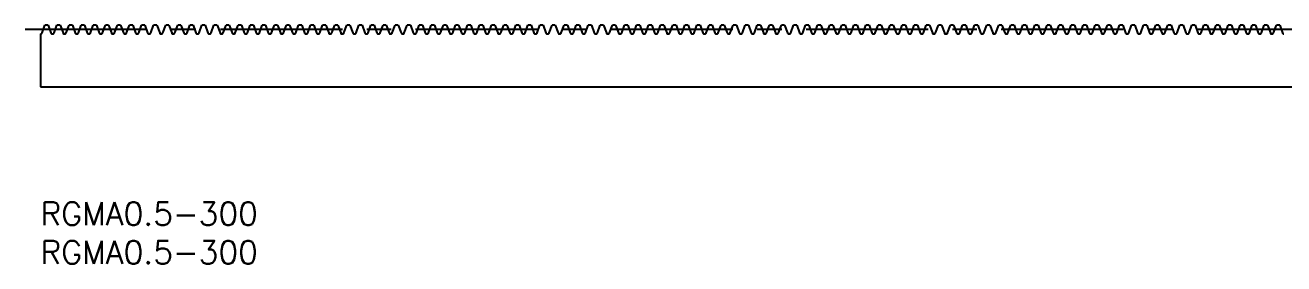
# Model space of a CAD drawing. Extents: x -2 to 325, y -8 to 25.
# Drawn here: x -2 to 161.8, y -8 to 23 of the extents above; entities that cross this region are included whole.
import ezdxf

# ---------------------------------------------------------------- set-up
doc = ezdxf.new("R2010")
doc.units = 0
doc.header["$LTSCALE"] = 0.5
doc.linetypes.add('CENTER', pattern=[50.8, 31.75, -6.35, 6.35, -6.35])
for name, color, linetype in [('MSM_CENTER', 1, 'CENTER'), ('MSM_CONTINUOUS', 7, 'CONTINUOUS'), ('MSM_PART_NUMBER', 7, 'CONTINUOUS')]:
    doc.layers.add(name, color=color, linetype=linetype)
doc.styles.get("Standard").update_dxf_attribs({"font": 'txt.shx', "height": 3, "bigfont": 'bigfont.shx'})

msp = doc.modelspace()

# ---------------------------------------------------------------- linework, layer by layer
at = {"layer": 'MSM_CENTER'}
msp.add_line((-2, 22.5), (303.59, 22.5), dxfattribs=at)
at = {"layer": 'MSM_CONTINUOUS'}
for p, q in [((0.21, 22), (0.57, 23)), ((0.99, 23), (0.57, 23)), ((0.99, 23), (1.36, 22)), ((1.78, 22), (2.14, 23)), ((2.57, 23), (2.14, 23)), ((2.57, 23), (2.93, 22)), ((3.35, 22), (3.71, 23)), ((4.14, 23), (3.71, 23)), ((4.14, 23), (4.5, 22)), ((4.92, 22), (5.29, 23)), ((5.71, 23), (5.29, 23)), ((5.71, 23), (6.07, 22)), ((6.49, 22), (6.86, 23)), ((7.28, 23), (6.86, 23)), ((7.28, 23), (7.64, 22)), ((8.06, 22), (8.43, 23)), ((8.85, 23), (8.43, 23)), ((8.85, 23), (9.21, 22)), ((9.63, 22), (10, 23)), ((10.42, 23), (10, 23)), ((10.42, 23), (10.78, 22)), ((11.2, 22), (11.57, 23)), ((11.99, 23), (11.57, 23)), ((11.99, 23), (12.35, 22)), ((12.78, 22), (13.14, 23)), ((13.56, 23), (13.14, 23)), ((13.56, 23), (13.92, 22)), ((14.35, 22), (14.71, 23)), ((15.13, 23), (14.71, 23)), ((15.13, 23), (15.5, 22)), ((15.92, 22), (16.28, 23)), ((16.7, 23), (16.28, 23)), ((16.7, 23), (17.07, 22)), ((17.49, 22), (17.85, 23)), ((18.27, 23), (17.85, 23)), ((18.27, 23), (18.64, 22)), ((19.06, 22), (19.42, 23)), ((19.84, 23), (19.42, 23)), ((19.84, 23), (20.21, 22)), ((20.63, 22), (20.99, 23)), ((21.41, 23), (20.99, 23)), ((21.41, 23), (21.78, 22)), ((22.2, 22), (22.56, 23)), ((22.99, 23), (22.56, 23)), ((22.99, 23), (23.35, 22)), ((23.77, 22), (24.13, 23)), ((24.56, 23), (24.13, 23)), ((24.56, 23), (24.92, 22)), ((25.34, 22), (25.71, 23)), ((26.13, 23), (25.71, 23)), ((26.13, 23), (26.49, 22)), ((26.91, 22), (27.28, 23)), ((27.7, 23), (27.28, 23)), ((27.7, 23), (28.06, 22)), ((28.48, 22), (28.85, 23)), ((29.27, 23), (28.85, 23)), ((29.27, 23), (29.63, 22)), ((30.05, 22), (30.42, 23)), ((30.84, 23), (30.42, 23)), ((30.84, 23), (31.2, 22)), ((31.62, 22), (31.99, 23)), ((32.41, 23), (31.99, 23)), ((32.41, 23), (32.77, 22)), ((33.2, 22), (33.56, 23)), ((33.98, 23), (33.56, 23)), ((33.98, 23), (34.35, 22)), ((34.77, 22), (35.13, 23)), ((35.55, 23), (35.13, 23)), ((35.55, 23), (35.92, 22)), ((36.34, 22), (36.7, 23)), ((37.12, 23), (36.7, 23)), ((37.12, 23), (37.49, 22)), ((37.91, 22), (38.27, 23)), ((38.69, 23), (38.27, 23)), ((38.69, 23), (39.06, 22)), ((39.48, 22), (39.84, 23)), ((40.26, 23), (39.84, 23)), ((40.26, 23), (40.63, 22)), ((41.05, 22), (41.41, 23)), ((41.84, 23), (41.41, 23)), ((41.84, 23), (42.2, 22)), ((42.62, 22), (42.98, 23)), ((43.41, 23), (42.98, 23)), ((43.41, 23), (43.77, 22)), ((44.19, 22), (44.56, 23)), ((44.98, 23), (44.56, 23)), ((44.98, 23), (45.34, 22)), ((45.76, 22), (46.13, 23)), ((46.55, 23), (46.13, 23)), ((46.55, 23), (46.91, 22)), ((47.33, 22), (47.7, 23)), ((48.12, 23), (47.7, 23)), ((48.12, 23), (48.48, 22)), ((48.9, 22), (49.27, 23)), ((49.69, 23), (49.27, 23)), ((49.69, 23), (50.05, 22)), ((50.47, 22), (50.84, 23)), ((51.26, 23), (50.84, 23)), ((51.26, 23), (51.62, 22)), ((52.05, 22), (52.41, 23)), ((52.83, 23), (52.41, 23)), ((52.83, 23), (53.19, 22)), ((53.62, 22), (53.98, 23)), ((54.4, 23), (53.98, 23)), ((54.4, 23), (54.77, 22)), ((55.19, 22), (55.55, 23)), ((55.97, 23), (55.55, 23)), ((55.97, 23), (56.34, 22)), ((56.76, 22), (57.12, 23)), ((57.54, 23), (57.12, 23)), ((57.54, 23), (57.91, 22)), ((58.33, 22), (58.69, 23)), ((59.11, 23), (58.69, 23)), ((59.11, 23), (59.48, 22)), ((59.9, 22), (60.26, 23)), ((60.68, 23), (60.26, 23)), ((60.68, 23), (61.05, 22)), ((61.47, 22), (61.83, 23)), ((62.26, 23), (61.83, 23)), ((62.26, 23), (62.62, 22)), ((63.04, 22), (63.4, 23)), ((63.83, 23), (63.4, 23)), ((63.83, 23), (64.19, 22)), ((64.61, 22), (64.98, 23)), ((65.4, 23), (64.98, 23)), ((65.4, 23), (65.76, 22)), ((66.18, 22), (66.55, 23)), ((66.97, 23), (66.55, 23)), ((66.97, 23), (67.33, 22)), ((67.75, 22), (68.12, 23)), ((68.54, 23), (68.12, 23)), ((68.54, 23), (68.9, 22)), ((69.32, 22), (69.69, 23)), ((70.11, 23), (69.69, 23)), ((70.11, 23), (70.47, 22)), ((70.89, 22), (71.26, 23)), ((71.68, 23), (71.26, 23)), ((71.68, 23), (72.04, 22)), ((72.47, 22), (72.83, 23)), ((73.25, 23), (72.83, 23)), ((73.25, 23), (73.62, 22)), ((74.04, 22), (74.4, 23)), ((74.82, 23), (74.4, 23)), ((74.82, 23), (75.19, 22)), ((75.61, 22), (75.97, 23)), ((76.39, 23), (75.97, 23)), ((76.39, 23), (76.76, 22)), ((77.18, 22), (77.54, 23)), ((77.96, 23), (77.54, 23)), ((77.96, 23), (78.33, 22)), ((78.75, 22), (79.11, 23)), ((79.53, 23), (79.11, 23)), ((79.53, 23), (79.9, 22)), ((80.32, 22), (80.68, 23)), ((81.11, 23), (80.68, 23)), ((81.11, 23), (81.47, 22)), ((81.89, 22), (82.25, 23)), ((82.68, 23), (82.25, 23)), ((82.68, 23), (83.04, 22)), ((83.46, 22), (83.83, 23)), ((84.25, 23), (83.83, 23)), ((84.25, 23), (84.61, 22)), ((85.03, 22), (85.4, 23)), ((85.82, 23), (85.4, 23)), ((85.82, 23), (86.18, 22)), ((86.6, 22), (86.97, 23)), ((87.39, 23), (86.97, 23)), ((87.39, 23), (87.75, 22)), ((88.17, 22), (88.54, 23)), ((88.96, 23), (88.54, 23)), ((88.96, 23), (89.32, 22)), ((89.74, 22), (90.11, 23)), ((90.53, 23), (90.11, 23)), ((90.53, 23), (90.89, 22)), ((91.32, 22), (91.68, 23)), ((92.1, 23), (91.68, 23)), ((92.1, 23), (92.46, 22)), ((92.89, 22), (93.25, 23)), ((93.67, 23), (93.25, 23)), ((93.67, 23), (94.04, 22)), ((94.46, 22), (94.82, 23)), ((95.24, 23), (94.82, 23)), ((95.24, 23), (95.61, 22)), ((96.03, 22), (96.39, 23)), ((96.81, 23), (96.39, 23)), ((96.81, 23), (97.18, 22)), ((97.6, 22), (97.96, 23)), ((98.38, 23), (97.96, 23)), ((98.38, 23), (98.75, 22)), ((99.17, 22), (99.53, 23)), ((99.95, 23), (99.53, 23)), ((99.95, 23), (100.32, 22)), ((100.74, 22), (101.1, 23)), ((101.53, 23), (101.1, 23)), ((101.53, 23), (101.89, 22)), ((102.31, 22), (102.67, 23)), ((103.1, 23), (102.67, 23)), ((103.1, 23), (103.46, 22)), ((103.88, 22), (104.25, 23)), ((104.67, 23), (104.25, 23)), ((104.67, 23), (105.03, 22)), ((105.45, 22), (105.82, 23)), ((106.24, 23), (105.82, 23)), ((106.24, 23), (106.6, 22)), ((107.02, 22), (107.39, 23)), ((107.81, 23), (107.39, 23)), ((107.81, 23), (108.17, 22)), ((108.59, 22), (108.96, 23)), ((109.38, 23), (108.96, 23)), ((109.38, 23), (109.74, 22)), ((110.16, 22), (110.53, 23)), ((110.95, 23), (110.53, 23)), ((110.95, 23), (111.31, 22)), ((111.74, 22), (112.1, 23)), ((112.52, 23), (112.1, 23)), ((112.52, 23), (112.89, 22)), ((113.31, 22), (113.67, 23)), ((114.09, 23), (113.67, 23)), ((114.09, 23), (114.46, 22)), ((114.88, 22), (115.24, 23)), ((115.66, 23), (115.24, 23)), ((115.66, 23), (116.03, 22)), ((116.45, 22), (116.81, 23)), ((117.23, 23), (116.81, 23)), ((117.23, 23), (117.6, 22)), ((118.02, 22), (118.38, 23)), ((118.8, 23), (118.38, 23)), ((118.8, 23), (119.17, 22)), ((119.59, 22), (119.95, 23)), ((120.38, 23), (119.95, 23)), ((120.38, 23), (120.74, 22)), ((121.16, 22), (121.52, 23)), ((121.95, 23), (121.52, 23)), ((121.95, 23), (122.31, 22)), ((122.73, 22), (123.1, 23)), ((123.52, 23), (123.1, 23)), ((123.52, 23), (123.88, 22)), ((124.3, 22), (124.67, 23)), ((125.09, 23), (124.67, 23)), ((125.09, 23), (125.45, 22)), ((125.87, 22), (126.24, 23)), ((126.66, 23), (126.24, 23)), ((126.66, 23), (127.02, 22)), ((127.44, 22), (127.81, 23)), ((128.23, 23), (127.81, 23)), ((128.23, 23), (128.59, 22)), ((129.01, 22), (129.38, 23)), ((129.8, 23), (129.38, 23)), ((129.8, 23), (130.16, 22)), ((130.59, 22), (130.95, 23)), ((131.37, 23), (130.95, 23)), ((131.37, 23), (131.73, 22)), ((132.16, 22), (132.52, 23)), ((132.94, 23), (132.52, 23)), ((132.94, 23), (133.31, 22)), ((133.73, 22), (134.09, 23)), ((134.51, 23), (134.09, 23)), ((134.51, 23), (134.88, 22)), ((135.3, 22), (135.66, 23)), ((136.08, 23), (135.66, 23)), ((136.08, 23), (136.45, 22)), ((136.87, 22), (137.23, 23)), ((137.65, 23), (137.23, 23)), ((137.65, 23), (138.02, 22)), ((138.44, 22), (138.8, 23)), ((139.22, 23), (138.8, 23)), ((139.22, 23), (139.59, 22)), ((140.01, 22), (140.37, 23)), ((140.8, 23), (140.37, 23)), ((140.8, 23), (141.16, 22)), ((141.58, 22), (141.94, 23)), ((142.37, 23), (141.94, 23)), ((142.37, 23), (142.73, 22)), ((143.15, 22), (143.52, 23)), ((143.94, 23), (143.52, 23)), ((143.94, 23), (144.3, 22)), ((144.72, 22), (145.09, 23)), ((145.51, 23), (145.09, 23)), ((145.51, 23), (145.87, 22)), ((146.29, 22), (146.66, 23)), ((147.08, 23), (146.66, 23)), ((147.08, 23), (147.44, 22)), ((147.86, 22), (148.23, 23)), ((148.65, 23), (148.23, 23)), ((148.65, 23), (149.01, 22)), ((149.43, 22), (149.8, 23)), ((150.22, 23), (149.8, 23)), ((150.22, 23), (150.58, 22)), ((151.01, 22), (151.37, 23)), ((151.79, 23), (151.37, 23)), ((151.79, 23), (152.16, 22)), ((152.58, 22), (152.94, 23)), ((153.36, 23), (152.94, 23)), ((153.36, 23), (153.73, 22)), ((154.15, 22), (154.51, 23)), ((154.93, 23), (154.51, 23)), ((154.93, 23), (155.3, 22)), ((155.72, 22), (156.08, 23)), ((156.5, 23), (156.08, 23)), ((156.5, 23), (156.87, 22)), ((157.29, 22), (157.65, 23)), ((158.07, 23), (157.65, 23)), ((158.07, 23), (158.44, 22)), ((158.86, 22), (159.22, 23)), ((159.65, 23), (159.22, 23)), ((159.65, 23), (160.01, 22)), ((160.43, 22), (160.79, 23)), ((161.22, 23), (160.79, 23)), ((161.22, 23), (161.58, 22)), ((0, 21.88), (0.03, 21.88)), ((0, 21.88), (0, 15)), ((1.54, 21.88), (1.6, 21.88)), ((3.11, 21.88), (3.17, 21.88)), ((4.68, 21.88), (4.74, 21.88)), ((6.25, 21.88), (6.31, 21.88)), ((7.82, 21.88), (7.88, 21.88)), ((9.39, 21.88), (9.46, 21.88)), ((10.96, 21.88), (11.03, 21.88)), ((12.53, 21.88), (12.6, 21.88)), ((14.1, 21.88), (14.17, 21.88)), ((15.67, 21.88), (15.74, 21.88)), ((17.24, 21.88), (17.31, 21.88)), ((18.82, 21.88), (18.88, 21.88)), ((20.39, 21.88), (20.45, 21.88)), ((21.96, 21.88), (22.02, 21.88)), ((23.53, 21.88), (23.59, 21.88)), ((25.1, 21.88), (25.16, 21.88)), ((26.67, 21.88), (26.73, 21.88)), ((28.24, 21.88), (28.3, 21.88)), ((29.81, 21.88), (29.88, 21.88)), ((31.38, 21.88), (31.45, 21.88)), ((32.95, 21.88), (33.02, 21.88)), ((34.52, 21.88), (34.59, 21.88)), ((36.09, 21.88), (36.16, 21.88)), ((37.67, 21.88), (37.73, 21.88)), ((39.24, 21.88), (39.3, 21.88)), ((40.81, 21.88), (40.87, 21.88)), ((42.38, 21.88), (42.44, 21.88)), ((43.95, 21.88), (44.01, 21.88)), ((45.52, 21.88), (45.58, 21.88)), ((47.09, 21.88), (47.15, 21.88)), ((48.66, 21.88), (48.73, 21.88)), ((50.23, 21.88), (50.3, 21.88)), ((51.8, 21.88), (51.87, 21.88)), ((53.37, 21.88), (53.44, 21.88)), ((54.94, 21.88), (55.01, 21.88)), ((56.51, 21.88), (56.58, 21.88)), ((58.09, 21.88), (58.15, 21.88)), ((59.66, 21.88), (59.72, 21.88)), ((61.23, 21.88), (61.29, 21.88)), ((62.8, 21.88), (62.86, 21.88)), ((64.37, 21.88), (64.43, 21.88)), ((65.94, 21.88), (66, 21.88)), ((67.51, 21.88), (67.57, 21.88)), ((69.08, 21.88), (69.15, 21.88)), ((70.65, 21.88), (70.72, 21.88)), ((72.22, 21.88), (72.29, 21.88)), ((73.79, 21.88), (73.86, 21.88)), ((75.36, 21.88), (75.43, 21.88)), ((76.94, 21.88), (77, 21.88)), ((78.51, 21.88), (78.57, 21.88)), ((80.08, 21.88), (80.14, 21.88)), ((81.65, 21.88), (81.71, 21.88)), ((83.22, 21.88), (83.28, 21.88)), ((84.79, 21.88), (84.85, 21.88)), ((86.36, 21.88), (86.42, 21.88)), ((87.93, 21.88), (88, 21.88)), ((89.5, 21.88), (89.57, 21.88)), ((91.07, 21.88), (91.14, 21.88)), ((92.64, 21.88), (92.71, 21.88)), ((94.21, 21.88), (94.28, 21.88)), ((95.78, 21.88), (95.85, 21.88)), ((97.36, 21.88), (97.42, 21.88)), ((98.93, 21.88), (98.99, 21.88)), ((100.5, 21.88), (100.56, 21.88)), ((102.07, 21.88), (102.13, 21.88)), ((103.64, 21.88), (103.7, 21.88)), ((105.21, 21.88), (105.27, 21.88)), ((106.78, 21.88), (106.84, 21.88)), ((108.35, 21.88), (108.42, 21.88)), ((109.92, 21.88), (109.99, 21.88)), ((111.49, 21.88), (111.56, 21.88)), ((113.06, 21.88), (113.13, 21.88)), ((114.63, 21.88), (114.7, 21.88)), ((116.21, 21.88), (116.27, 21.88)), ((117.78, 21.88), (117.84, 21.88)), ((119.35, 21.88), (119.41, 21.88)), ((120.92, 21.88), (120.98, 21.88)), ((122.49, 21.88), (122.55, 21.88)), ((124.06, 21.88), (124.12, 21.88)), ((125.63, 21.88), (125.69, 21.88)), ((127.2, 21.88), (127.27, 21.88)), ((128.77, 21.88), (128.84, 21.88)), ((130.34, 21.88), (130.41, 21.88)), ((131.91, 21.88), (131.98, 21.88)), ((133.48, 21.88), (133.55, 21.88)), ((135.05, 21.88), (135.12, 21.88)), ((136.63, 21.88), (136.69, 21.88)), ((138.2, 21.88), (138.26, 21.88)), ((139.77, 21.88), (139.83, 21.88)), ((141.34, 21.88), (141.4, 21.88)), ((142.91, 21.88), (142.97, 21.88)), ((144.48, 21.88), (144.54, 21.88)), ((146.05, 21.88), (146.11, 21.88)), ((147.62, 21.88), (147.69, 21.88)), ((149.19, 21.88), (149.26, 21.88)), ((150.76, 21.88), (150.83, 21.88)), ((152.33, 21.88), (152.4, 21.88)), ((153.9, 21.88), (153.97, 21.88)), ((155.48, 21.88), (155.54, 21.88)), ((157.05, 21.88), (157.11, 21.88)), ((158.62, 21.88), (158.68, 21.88)), ((160.19, 21.88), (160.25, 21.88)), ((0, 15), (301.59, 15))]:
    msp.add_line(p, q, dxfattribs=at)
for points in [[(0.03, 21.88, 0), (0.08, 21.88, 0), (0.12, 21.9, 0), (0.15, 21.92, 0), (0.17, 21.93, 0), (0.19, 21.97, 0), (0.21, 22, 0)], [(1.36, 22, 0), (1.37, 21.97, 0), (1.39, 21.94, 0), (1.44, 21.9, 0), (1.48, 21.88, 0), (1.53, 21.88, 0), (1.54, 21.88, 0)], [(1.6, 21.88, 0), (1.65, 21.88, 0), (1.69, 21.9, 0), (1.72, 21.92, 0), (1.74, 21.93, 0), (1.76, 21.97, 0), (1.78, 22, 0)], [(2.93, 22, 0), (2.94, 21.97, 0), (2.96, 21.94, 0), (3.01, 21.9, 0), (3.05, 21.88, 0), (3.1, 21.88, 0), (3.11, 21.88, 0)], [(3.17, 21.88, 0), (3.22, 21.88, 0), (3.26, 21.9, 0), (3.29, 21.92, 0), (3.31, 21.93, 0), (3.33, 21.97, 0), (3.35, 22, 0)], [(4.5, 22, 0), (4.51, 21.97, 0), (4.54, 21.94, 0), (4.58, 21.9, 0), (4.62, 21.88, 0), (4.67, 21.88, 0), (4.68, 21.88, 0)], [(4.74, 21.88, 0), (4.79, 21.88, 0), (4.83, 21.9, 0), (4.86, 21.92, 0), (4.88, 21.93, 0), (4.91, 21.97, 0), (4.92, 22, 0)], [(6.07, 22, 0), (6.09, 21.97, 0), (6.11, 21.94, 0), (6.15, 21.9, 0), (6.19, 21.88, 0), (6.24, 21.88, 0), (6.25, 21.88, 0)], [(6.31, 21.88, 0), (6.36, 21.88, 0), (6.41, 21.9, 0), (6.43, 21.92, 0), (6.45, 21.93, 0), (6.48, 21.97, 0), (6.49, 22, 0)], [(7.64, 22, 0), (7.66, 21.97, 0), (7.68, 21.94, 0), (7.72, 21.9, 0), (7.77, 21.88, 0), (7.81, 21.88, 0), (7.82, 21.88, 0)], [(7.88, 21.88, 0), (7.93, 21.88, 0), (7.98, 21.9, 0), (8, 21.92, 0), (8.02, 21.93, 0), (8.05, 21.97, 0), (8.06, 22, 0)], [(9.21, 22, 0), (9.23, 21.97, 0), (9.25, 21.94, 0), (9.29, 21.9, 0), (9.34, 21.88, 0), (9.38, 21.88, 0), (9.39, 21.88, 0)], [(9.46, 21.88, 0), (9.5, 21.88, 0), (9.55, 21.9, 0), (9.57, 21.92, 0), (9.59, 21.93, 0), (9.62, 21.97, 0), (9.63, 22, 0)], [(10.78, 22, 0), (10.8, 21.97, 0), (10.82, 21.94, 0), (10.86, 21.9, 0), (10.91, 21.88, 0), (10.95, 21.88, 0), (10.96, 21.88, 0)], [(11.03, 21.88, 0), (11.07, 21.88, 0), (11.12, 21.9, 0), (11.14, 21.92, 0), (11.16, 21.93, 0), (11.19, 21.97, 0), (11.2, 22, 0)], [(12.35, 22, 0), (12.37, 21.97, 0), (12.39, 21.94, 0), (12.43, 21.9, 0), (12.48, 21.88, 0), (12.52, 21.88, 0), (12.53, 21.88, 0)], [(12.6, 21.88, 0), (12.65, 21.88, 0), (12.69, 21.9, 0), (12.71, 21.92, 0), (12.73, 21.93, 0), (12.76, 21.97, 0), (12.78, 22, 0)], [(13.92, 22, 0), (13.94, 21.97, 0), (13.96, 21.94, 0), (14, 21.9, 0), (14.05, 21.88, 0), (14.09, 21.88, 0), (14.1, 21.88, 0)], [(14.17, 21.88, 0), (14.22, 21.88, 0), (14.26, 21.9, 0), (14.28, 21.92, 0), (14.31, 21.93, 0), (14.33, 21.97, 0), (14.35, 22, 0)], [(15.5, 22, 0), (15.51, 21.97, 0), (15.53, 21.94, 0), (15.57, 21.9, 0), (15.62, 21.88, 0), (15.66, 21.88, 0), (15.67, 21.88, 0)], [(15.74, 21.88, 0), (15.79, 21.88, 0), (15.83, 21.9, 0), (15.86, 21.92, 0), (15.88, 21.93, 0), (15.9, 21.97, 0), (15.92, 22, 0)], [(17.07, 22, 0), (17.08, 21.97, 0), (17.1, 21.94, 0), (17.14, 21.9, 0), (17.19, 21.88, 0), (17.23, 21.88, 0), (17.24, 21.88, 0)], [(17.31, 21.88, 0), (17.36, 21.88, 0), (17.4, 21.9, 0), (17.43, 21.92, 0), (17.45, 21.93, 0), (17.47, 21.97, 0), (17.49, 22, 0)], [(18.64, 22, 0), (18.65, 21.97, 0), (18.67, 21.94, 0), (18.72, 21.9, 0), (18.76, 21.88, 0), (18.81, 21.88, 0), (18.82, 21.88, 0)], [(18.88, 21.88, 0), (18.93, 21.88, 0), (18.97, 21.9, 0), (19, 21.92, 0), (19.02, 21.93, 0), (19.04, 21.97, 0), (19.06, 22, 0)], [(20.21, 22, 0), (20.22, 21.97, 0), (20.24, 21.94, 0), (20.29, 21.9, 0), (20.33, 21.88, 0), (20.38, 21.88, 0), (20.39, 21.88, 0)], [(20.45, 21.88, 0), (20.5, 21.88, 0), (20.54, 21.9, 0), (20.57, 21.92, 0), (20.59, 21.93, 0), (20.61, 21.97, 0), (20.63, 22, 0)], [(21.78, 22, 0), (21.79, 21.97, 0), (21.81, 21.94, 0), (21.86, 21.9, 0), (21.9, 21.88, 0), (21.95, 21.88, 0), (21.96, 21.88, 0)], [(22.02, 21.88, 0), (22.07, 21.88, 0), (22.11, 21.9, 0), (22.14, 21.92, 0), (22.16, 21.93, 0), (22.18, 21.97, 0), (22.2, 22, 0)], [(23.35, 22, 0), (23.36, 21.97, 0), (23.38, 21.94, 0), (23.43, 21.9, 0), (23.47, 21.88, 0), (23.52, 21.88, 0), (23.53, 21.88, 0)], [(23.59, 21.88, 0), (23.64, 21.88, 0), (23.68, 21.9, 0), (23.71, 21.92, 0), (23.73, 21.93, 0), (23.75, 21.97, 0), (23.77, 22, 0)], [(24.92, 22, 0), (24.93, 21.97, 0), (24.96, 21.94, 0), (25, 21.9, 0), (25.04, 21.88, 0), (25.09, 21.88, 0), (25.1, 21.88, 0)], [(25.16, 21.88, 0), (25.21, 21.88, 0), (25.25, 21.9, 0), (25.28, 21.92, 0), (25.3, 21.93, 0), (25.33, 21.97, 0), (25.34, 22, 0)], [(26.49, 22, 0), (26.51, 21.97, 0), (26.53, 21.94, 0), (26.57, 21.9, 0), (26.61, 21.88, 0), (26.66, 21.88, 0), (26.67, 21.88, 0)], [(26.73, 21.88, 0), (26.78, 21.88, 0), (26.83, 21.9, 0), (26.85, 21.92, 0), (26.87, 21.93, 0), (26.9, 21.97, 0), (26.91, 22, 0)], [(28.06, 22, 0), (28.08, 21.97, 0), (28.1, 21.94, 0), (28.14, 21.9, 0), (28.19, 21.88, 0), (28.23, 21.88, 0), (28.24, 21.88, 0)], [(28.3, 21.88, 0), (28.35, 21.88, 0), (28.4, 21.9, 0), (28.42, 21.92, 0), (28.44, 21.93, 0), (28.47, 21.97, 0), (28.48, 22, 0)], [(29.63, 22, 0), (29.65, 21.97, 0), (29.67, 21.94, 0), (29.71, 21.9, 0), (29.76, 21.88, 0), (29.8, 21.88, 0), (29.81, 21.88, 0)], [(29.88, 21.88, 0), (29.92, 21.88, 0), (29.97, 21.9, 0), (29.99, 21.92, 0), (30.01, 21.93, 0), (30.04, 21.97, 0), (30.05, 22, 0)], [(31.2, 22, 0), (31.22, 21.97, 0), (31.24, 21.94, 0), (31.28, 21.9, 0), (31.33, 21.88, 0), (31.37, 21.88, 0), (31.38, 21.88, 0)], [(31.45, 21.88, 0), (31.5, 21.88, 0), (31.54, 21.9, 0), (31.56, 21.92, 0), (31.58, 21.93, 0), (31.61, 21.97, 0), (31.62, 22, 0)], [(32.77, 22, 0), (32.79, 21.97, 0), (32.81, 21.94, 0), (32.85, 21.9, 0), (32.9, 21.88, 0), (32.94, 21.88, 0), (32.95, 21.88, 0)], [(33.02, 21.88, 0), (33.07, 21.88, 0), (33.11, 21.9, 0), (33.13, 21.92, 0), (33.16, 21.93, 0), (33.18, 21.97, 0), (33.2, 22, 0)], [(34.35, 22, 0), (34.36, 21.97, 0), (34.38, 21.94, 0), (34.42, 21.9, 0), (34.47, 21.88, 0), (34.51, 21.88, 0), (34.52, 21.88, 0)], [(34.59, 21.88, 0), (34.64, 21.88, 0), (34.68, 21.9, 0), (34.71, 21.92, 0), (34.73, 21.93, 0), (34.75, 21.97, 0), (34.77, 22, 0)], [(35.92, 22, 0), (35.93, 21.97, 0), (35.95, 21.94, 0), (35.99, 21.9, 0), (36.04, 21.88, 0), (36.08, 21.88, 0), (36.09, 21.88, 0)], [(36.16, 21.88, 0), (36.21, 21.88, 0), (36.25, 21.9, 0), (36.28, 21.92, 0), (36.3, 21.93, 0), (36.32, 21.97, 0), (36.34, 22, 0)], [(37.49, 22, 0), (37.5, 21.97, 0), (37.52, 21.94, 0), (37.56, 21.9, 0), (37.61, 21.88, 0), (37.66, 21.88, 0), (37.67, 21.88, 0)], [(37.73, 21.88, 0), (37.78, 21.88, 0), (37.82, 21.9, 0), (37.85, 21.92, 0), (37.87, 21.93, 0), (37.89, 21.97, 0), (37.91, 22, 0)], [(39.06, 22, 0), (39.07, 21.97, 0), (39.09, 21.94, 0), (39.14, 21.9, 0), (39.18, 21.88, 0), (39.23, 21.88, 0), (39.24, 21.88, 0)], [(39.3, 21.88, 0), (39.35, 21.88, 0), (39.39, 21.9, 0), (39.42, 21.92, 0), (39.44, 21.93, 0), (39.46, 21.97, 0), (39.48, 22, 0)], [(40.63, 22, 0), (40.64, 21.97, 0), (40.66, 21.94, 0), (40.71, 21.9, 0), (40.75, 21.88, 0), (40.8, 21.88, 0), (40.81, 21.88, 0)], [(40.87, 21.88, 0), (40.92, 21.88, 0), (40.96, 21.9, 0), (40.99, 21.92, 0), (41.01, 21.93, 0), (41.03, 21.97, 0), (41.05, 22, 0)], [(42.2, 22, 0), (42.21, 21.97, 0), (42.23, 21.94, 0), (42.28, 21.9, 0), (42.32, 21.88, 0), (42.37, 21.88, 0), (42.38, 21.88, 0)], [(42.44, 21.88, 0), (42.49, 21.88, 0), (42.53, 21.9, 0), (42.56, 21.92, 0), (42.58, 21.93, 0), (42.6, 21.97, 0), (42.62, 22, 0)], [(43.77, 22, 0), (43.78, 21.97, 0), (43.81, 21.94, 0), (43.85, 21.9, 0), (43.89, 21.88, 0), (43.94, 21.88, 0), (43.95, 21.88, 0)], [(44.01, 21.88, 0), (44.06, 21.88, 0), (44.1, 21.9, 0), (44.13, 21.92, 0), (44.15, 21.93, 0), (44.18, 21.97, 0), (44.19, 22, 0)], [(45.34, 22, 0), (45.36, 21.97, 0), (45.38, 21.94, 0), (45.42, 21.9, 0), (45.46, 21.88, 0), (45.51, 21.88, 0), (45.52, 21.88, 0)], [(45.58, 21.88, 0), (45.63, 21.88, 0), (45.68, 21.9, 0), (45.7, 21.92, 0), (45.72, 21.93, 0), (45.75, 21.97, 0), (45.76, 22, 0)], [(46.91, 22, 0), (46.93, 21.97, 0), (46.95, 21.94, 0), (46.99, 21.9, 0), (47.04, 21.88, 0), (47.08, 21.88, 0), (47.09, 21.88, 0)], [(47.15, 21.88, 0), (47.2, 21.88, 0), (47.25, 21.9, 0), (47.27, 21.92, 0), (47.29, 21.93, 0), (47.32, 21.97, 0), (47.33, 22, 0)], [(48.48, 22, 0), (48.5, 21.97, 0), (48.52, 21.94, 0), (48.56, 21.9, 0), (48.61, 21.88, 0), (48.65, 21.88, 0), (48.66, 21.88, 0)], [(48.73, 21.88, 0), (48.77, 21.88, 0), (48.82, 21.9, 0), (48.84, 21.92, 0), (48.86, 21.93, 0), (48.89, 21.97, 0), (48.9, 22, 0)], [(50.05, 22, 0), (50.07, 21.97, 0), (50.09, 21.94, 0), (50.13, 21.9, 0), (50.18, 21.88, 0), (50.22, 21.88, 0), (50.23, 21.88, 0)], [(50.3, 21.88, 0), (50.34, 21.88, 0), (50.39, 21.9, 0), (50.41, 21.92, 0), (50.43, 21.93, 0), (50.46, 21.97, 0), (50.47, 22, 0)], [(51.62, 22, 0), (51.64, 21.97, 0), (51.66, 21.94, 0), (51.7, 21.9, 0), (51.75, 21.88, 0), (51.79, 21.88, 0), (51.8, 21.88, 0)], [(51.87, 21.88, 0), (51.92, 21.88, 0), (51.96, 21.9, 0), (51.98, 21.92, 0), (52, 21.93, 0), (52.03, 21.97, 0), (52.05, 22, 0)], [(53.19, 22, 0), (53.21, 21.97, 0), (53.23, 21.94, 0), (53.27, 21.9, 0), (53.32, 21.88, 0), (53.36, 21.88, 0), (53.37, 21.88, 0)], [(53.44, 21.88, 0), (53.49, 21.88, 0), (53.53, 21.9, 0), (53.55, 21.92, 0), (53.58, 21.93, 0), (53.6, 21.97, 0), (53.62, 22, 0)], [(54.77, 22, 0), (54.78, 21.97, 0), (54.8, 21.94, 0), (54.84, 21.9, 0), (54.89, 21.88, 0), (54.93, 21.88, 0), (54.94, 21.88, 0)], [(55.01, 21.88, 0), (55.06, 21.88, 0), (55.1, 21.9, 0), (55.13, 21.92, 0), (55.15, 21.93, 0), (55.17, 21.97, 0), (55.19, 22, 0)], [(56.34, 22, 0), (56.35, 21.97, 0), (56.37, 21.94, 0), (56.41, 21.9, 0), (56.46, 21.88, 0), (56.5, 21.88, 0), (56.51, 21.88, 0)], [(56.58, 21.88, 0), (56.63, 21.88, 0), (56.67, 21.9, 0), (56.7, 21.92, 0), (56.72, 21.93, 0), (56.74, 21.97, 0), (56.76, 22, 0)], [(57.91, 22, 0), (57.92, 21.97, 0), (57.94, 21.94, 0), (57.99, 21.9, 0), (58.03, 21.88, 0), (58.08, 21.88, 0), (58.09, 21.88, 0)], [(58.15, 21.88, 0), (58.2, 21.88, 0), (58.24, 21.9, 0), (58.27, 21.92, 0), (58.29, 21.93, 0), (58.31, 21.97, 0), (58.33, 22, 0)], [(59.48, 22, 0), (59.49, 21.97, 0), (59.51, 21.94, 0), (59.56, 21.9, 0), (59.6, 21.88, 0), (59.65, 21.88, 0), (59.66, 21.88, 0)], [(59.72, 21.88, 0), (59.77, 21.88, 0), (59.81, 21.9, 0), (59.84, 21.92, 0), (59.86, 21.93, 0), (59.88, 21.97, 0), (59.9, 22, 0)], [(61.05, 22, 0), (61.06, 21.97, 0), (61.08, 21.94, 0), (61.13, 21.9, 0), (61.17, 21.88, 0), (61.22, 21.88, 0), (61.23, 21.88, 0)], [(61.29, 21.88, 0), (61.34, 21.88, 0), (61.38, 21.9, 0), (61.41, 21.92, 0), (61.43, 21.93, 0), (61.45, 21.97, 0), (61.47, 22, 0)], [(62.62, 22, 0), (62.63, 21.97, 0), (62.65, 21.94, 0), (62.7, 21.9, 0), (62.74, 21.88, 0), (62.79, 21.88, 0), (62.8, 21.88, 0)], [(62.86, 21.88, 0), (62.91, 21.88, 0), (62.95, 21.9, 0), (62.98, 21.92, 0), (63, 21.93, 0), (63.02, 21.97, 0), (63.04, 22, 0)], [(64.19, 22, 0), (64.2, 21.97, 0), (64.23, 21.94, 0), (64.27, 21.9, 0), (64.31, 21.88, 0), (64.36, 21.88, 0), (64.37, 21.88, 0)], [(64.43, 21.88, 0), (64.48, 21.88, 0), (64.52, 21.9, 0), (64.55, 21.92, 0), (64.57, 21.93, 0), (64.6, 21.97, 0), (64.61, 22, 0)], [(65.76, 22, 0), (65.78, 21.97, 0), (65.8, 21.94, 0), (65.84, 21.9, 0), (65.88, 21.88, 0), (65.93, 21.88, 0), (65.94, 21.88, 0)], [(66, 21.88, 0), (66.05, 21.88, 0), (66.1, 21.9, 0), (66.12, 21.92, 0), (66.14, 21.93, 0), (66.17, 21.97, 0), (66.18, 22, 0)], [(67.33, 22, 0), (67.35, 21.97, 0), (67.37, 21.94, 0), (67.41, 21.9, 0), (67.46, 21.88, 0), (67.5, 21.88, 0), (67.51, 21.88, 0)], [(67.57, 21.88, 0), (67.62, 21.88, 0), (67.67, 21.9, 0), (67.69, 21.92, 0), (67.71, 21.93, 0), (67.74, 21.97, 0), (67.75, 22, 0)], [(68.9, 22, 0), (68.92, 21.97, 0), (68.94, 21.94, 0), (68.98, 21.9, 0), (69.03, 21.88, 0), (69.07, 21.88, 0), (69.08, 21.88, 0)], [(69.15, 21.88, 0), (69.19, 21.88, 0), (69.24, 21.9, 0), (69.26, 21.92, 0), (69.28, 21.93, 0), (69.31, 21.97, 0), (69.32, 22, 0)], [(70.47, 22, 0), (70.49, 21.97, 0), (70.51, 21.94, 0), (70.55, 21.9, 0), (70.6, 21.88, 0), (70.64, 21.88, 0), (70.65, 21.88, 0)], [(70.72, 21.88, 0), (70.77, 21.88, 0), (70.81, 21.9, 0), (70.83, 21.92, 0), (70.85, 21.93, 0), (70.88, 21.97, 0), (70.89, 22, 0)], [(72.04, 22, 0), (72.06, 21.97, 0), (72.08, 21.94, 0), (72.12, 21.9, 0), (72.17, 21.88, 0), (72.21, 21.88, 0), (72.22, 21.88, 0)], [(72.29, 21.88, 0), (72.34, 21.88, 0), (72.38, 21.9, 0), (72.4, 21.92, 0), (72.43, 21.93, 0), (72.45, 21.97, 0), (72.47, 22, 0)], [(73.62, 22, 0), (73.63, 21.97, 0), (73.65, 21.94, 0), (73.69, 21.9, 0), (73.74, 21.88, 0), (73.78, 21.88, 0), (73.79, 21.88, 0)], [(73.86, 21.88, 0), (73.91, 21.88, 0), (73.95, 21.9, 0), (73.98, 21.92, 0), (74, 21.93, 0), (74.02, 21.97, 0), (74.04, 22, 0)], [(75.19, 22, 0), (75.2, 21.97, 0), (75.22, 21.94, 0), (75.26, 21.9, 0), (75.31, 21.88, 0), (75.35, 21.88, 0), (75.36, 21.88, 0)], [(75.43, 21.88, 0), (75.48, 21.88, 0), (75.52, 21.9, 0), (75.55, 21.92, 0), (75.57, 21.93, 0), (75.59, 21.97, 0), (75.61, 22, 0)], [(76.76, 22, 0), (76.77, 21.97, 0), (76.79, 21.94, 0), (76.83, 21.9, 0), (76.88, 21.88, 0), (76.93, 21.88, 0), (76.94, 21.88, 0)], [(77, 21.88, 0), (77.05, 21.88, 0), (77.09, 21.9, 0), (77.12, 21.92, 0), (77.14, 21.93, 0), (77.16, 21.97, 0), (77.18, 22, 0)], [(78.33, 22, 0), (78.34, 21.97, 0), (78.36, 21.94, 0), (78.41, 21.9, 0), (78.45, 21.88, 0), (78.5, 21.88, 0), (78.51, 21.88, 0)], [(78.57, 21.88, 0), (78.62, 21.88, 0), (78.66, 21.9, 0), (78.69, 21.92, 0), (78.71, 21.93, 0), (78.73, 21.97, 0), (78.75, 22, 0)], [(79.9, 22, 0), (79.91, 21.97, 0), (79.93, 21.94, 0), (79.98, 21.9, 0), (80.02, 21.88, 0), (80.07, 21.88, 0), (80.08, 21.88, 0)], [(80.14, 21.88, 0), (80.19, 21.88, 0), (80.23, 21.9, 0), (80.26, 21.92, 0), (80.28, 21.93, 0), (80.3, 21.97, 0), (80.32, 22, 0)], [(81.47, 22, 0), (81.48, 21.97, 0), (81.5, 21.94, 0), (81.55, 21.9, 0), (81.59, 21.88, 0), (81.64, 21.88, 0), (81.65, 21.88, 0)], [(81.71, 21.88, 0), (81.76, 21.88, 0), (81.8, 21.9, 0), (81.83, 21.92, 0), (81.85, 21.93, 0), (81.87, 21.97, 0), (81.89, 22, 0)], [(83.04, 22, 0), (83.05, 21.97, 0), (83.08, 21.94, 0), (83.12, 21.9, 0), (83.16, 21.88, 0), (83.21, 21.88, 0), (83.22, 21.88, 0)], [(83.28, 21.88, 0), (83.33, 21.88, 0), (83.37, 21.9, 0), (83.4, 21.92, 0), (83.42, 21.93, 0), (83.45, 21.97, 0), (83.46, 22, 0)], [(84.61, 22, 0), (84.63, 21.97, 0), (84.65, 21.94, 0), (84.69, 21.9, 0), (84.73, 21.88, 0), (84.78, 21.88, 0), (84.79, 21.88, 0)], [(84.85, 21.88, 0), (84.9, 21.88, 0), (84.95, 21.9, 0), (84.97, 21.92, 0), (84.99, 21.93, 0), (85.02, 21.97, 0), (85.03, 22, 0)], [(86.18, 22, 0), (86.2, 21.97, 0), (86.22, 21.94, 0), (86.26, 21.9, 0), (86.31, 21.88, 0), (86.35, 21.88, 0), (86.36, 21.88, 0)], [(86.42, 21.88, 0), (86.47, 21.88, 0), (86.52, 21.9, 0), (86.54, 21.92, 0), (86.56, 21.93, 0), (86.59, 21.97, 0), (86.6, 22, 0)], [(87.75, 22, 0), (87.77, 21.97, 0), (87.79, 21.94, 0), (87.83, 21.9, 0), (87.88, 21.88, 0), (87.92, 21.88, 0), (87.93, 21.88, 0)], [(88, 21.88, 0), (88.04, 21.88, 0), (88.09, 21.9, 0), (88.11, 21.92, 0), (88.13, 21.93, 0), (88.16, 21.97, 0), (88.17, 22, 0)], [(89.32, 22, 0), (89.34, 21.97, 0), (89.36, 21.94, 0), (89.4, 21.9, 0), (89.45, 21.88, 0), (89.49, 21.88, 0), (89.5, 21.88, 0)], [(89.57, 21.88, 0), (89.61, 21.88, 0), (89.66, 21.9, 0), (89.68, 21.92, 0), (89.7, 21.93, 0), (89.73, 21.97, 0), (89.74, 22, 0)], [(90.89, 22, 0), (90.91, 21.97, 0), (90.93, 21.94, 0), (90.97, 21.9, 0), (91.02, 21.88, 0), (91.06, 21.88, 0), (91.07, 21.88, 0)], [(91.14, 21.88, 0), (91.19, 21.88, 0), (91.23, 21.9, 0), (91.25, 21.92, 0), (91.27, 21.93, 0), (91.3, 21.97, 0), (91.32, 22, 0)], [(92.46, 22, 0), (92.48, 21.97, 0), (92.5, 21.94, 0), (92.54, 21.9, 0), (92.59, 21.88, 0), (92.63, 21.88, 0), (92.64, 21.88, 0)], [(92.71, 21.88, 0), (92.76, 21.88, 0), (92.8, 21.9, 0), (92.82, 21.92, 0), (92.85, 21.93, 0), (92.87, 21.97, 0), (92.89, 22, 0)], [(94.04, 22, 0), (94.05, 21.97, 0), (94.07, 21.94, 0), (94.11, 21.9, 0), (94.16, 21.88, 0), (94.2, 21.88, 0), (94.21, 21.88, 0)], [(94.28, 21.88, 0), (94.33, 21.88, 0), (94.37, 21.9, 0), (94.4, 21.92, 0), (94.42, 21.93, 0), (94.44, 21.97, 0), (94.46, 22, 0)], [(95.61, 22, 0), (95.62, 21.97, 0), (95.64, 21.94, 0), (95.68, 21.9, 0), (95.73, 21.88, 0), (95.77, 21.88, 0), (95.78, 21.88, 0)], [(95.85, 21.88, 0), (95.9, 21.88, 0), (95.94, 21.9, 0), (95.97, 21.92, 0), (95.99, 21.93, 0), (96.01, 21.97, 0), (96.03, 22, 0)], [(97.18, 22, 0), (97.19, 21.97, 0), (97.21, 21.94, 0), (97.26, 21.9, 0), (97.3, 21.88, 0), (97.35, 21.88, 0), (97.36, 21.88, 0)], [(97.42, 21.88, 0), (97.47, 21.88, 0), (97.51, 21.9, 0), (97.54, 21.92, 0), (97.56, 21.93, 0), (97.58, 21.97, 0), (97.6, 22, 0)], [(98.75, 22, 0), (98.76, 21.97, 0), (98.78, 21.94, 0), (98.83, 21.9, 0), (98.87, 21.88, 0), (98.92, 21.88, 0), (98.93, 21.88, 0)], [(98.99, 21.88, 0), (99.04, 21.88, 0), (99.08, 21.9, 0), (99.11, 21.92, 0), (99.13, 21.93, 0), (99.15, 21.97, 0), (99.17, 22, 0)], [(100.32, 22, 0), (100.33, 21.97, 0), (100.35, 21.94, 0), (100.4, 21.9, 0), (100.44, 21.88, 0), (100.49, 21.88, 0), (100.5, 21.88, 0)], [(100.56, 21.88, 0), (100.61, 21.88, 0), (100.65, 21.9, 0), (100.68, 21.92, 0), (100.7, 21.93, 0), (100.72, 21.97, 0), (100.74, 22, 0)], [(101.89, 22, 0), (101.9, 21.97, 0), (101.92, 21.94, 0), (101.97, 21.9, 0), (102.01, 21.88, 0), (102.06, 21.88, 0), (102.07, 21.88, 0)], [(102.13, 21.88, 0), (102.18, 21.88, 0), (102.22, 21.9, 0), (102.25, 21.92, 0), (102.27, 21.93, 0), (102.29, 21.97, 0), (102.31, 22, 0)], [(103.46, 22, 0), (103.47, 21.97, 0), (103.5, 21.94, 0), (103.54, 21.9, 0), (103.58, 21.88, 0), (103.63, 21.88, 0), (103.64, 21.88, 0)], [(103.7, 21.88, 0), (103.75, 21.88, 0), (103.79, 21.9, 0), (103.82, 21.92, 0), (103.84, 21.93, 0), (103.87, 21.97, 0), (103.88, 22, 0)], [(105.03, 22, 0), (105.05, 21.97, 0), (105.07, 21.94, 0), (105.11, 21.9, 0), (105.15, 21.88, 0), (105.2, 21.88, 0), (105.21, 21.88, 0)], [(105.27, 21.88, 0), (105.32, 21.88, 0), (105.37, 21.9, 0), (105.39, 21.92, 0), (105.41, 21.93, 0), (105.44, 21.97, 0), (105.45, 22, 0)], [(106.6, 22, 0), (106.62, 21.97, 0), (106.64, 21.94, 0), (106.68, 21.9, 0), (106.73, 21.88, 0), (106.77, 21.88, 0), (106.78, 21.88, 0)], [(106.84, 21.88, 0), (106.89, 21.88, 0), (106.94, 21.9, 0), (106.96, 21.92, 0), (106.98, 21.93, 0), (107.01, 21.97, 0), (107.02, 22, 0)], [(108.17, 22, 0), (108.19, 21.97, 0), (108.21, 21.94, 0), (108.25, 21.9, 0), (108.3, 21.88, 0), (108.34, 21.88, 0), (108.35, 21.88, 0)], [(108.42, 21.88, 0), (108.46, 21.88, 0), (108.51, 21.9, 0), (108.53, 21.92, 0), (108.55, 21.93, 0), (108.58, 21.97, 0), (108.59, 22, 0)], [(109.74, 22, 0), (109.76, 21.97, 0), (109.78, 21.94, 0), (109.82, 21.9, 0), (109.87, 21.88, 0), (109.91, 21.88, 0), (109.92, 21.88, 0)], [(109.99, 21.88, 0), (110.04, 21.88, 0), (110.08, 21.9, 0), (110.1, 21.92, 0), (110.12, 21.93, 0), (110.15, 21.97, 0), (110.16, 22, 0)], [(111.31, 22, 0), (111.33, 21.97, 0), (111.35, 21.94, 0), (111.39, 21.9, 0), (111.44, 21.88, 0), (111.48, 21.88, 0), (111.49, 21.88, 0)], [(111.56, 21.88, 0), (111.61, 21.88, 0), (111.65, 21.9, 0), (111.67, 21.92, 0), (111.7, 21.93, 0), (111.72, 21.97, 0), (111.74, 22, 0)], [(112.89, 22, 0), (112.9, 21.97, 0), (112.92, 21.94, 0), (112.96, 21.9, 0), (113.01, 21.88, 0), (113.05, 21.88, 0), (113.06, 21.88, 0)], [(113.13, 21.88, 0), (113.18, 21.88, 0), (113.22, 21.9, 0), (113.25, 21.92, 0), (113.27, 21.93, 0), (113.29, 21.97, 0), (113.31, 22, 0)], [(114.46, 22, 0), (114.47, 21.97, 0), (114.49, 21.94, 0), (114.53, 21.9, 0), (114.58, 21.88, 0), (114.62, 21.88, 0), (114.63, 21.88, 0)], [(114.7, 21.88, 0), (114.75, 21.88, 0), (114.79, 21.9, 0), (114.82, 21.92, 0), (114.84, 21.93, 0), (114.86, 21.97, 0), (114.88, 22, 0)], [(116.03, 22, 0), (116.04, 21.97, 0), (116.06, 21.94, 0), (116.1, 21.9, 0), (116.15, 21.88, 0), (116.2, 21.88, 0), (116.21, 21.88, 0)], [(116.27, 21.88, 0), (116.32, 21.88, 0), (116.36, 21.9, 0), (116.39, 21.92, 0), (116.41, 21.93, 0), (116.43, 21.97, 0), (116.45, 22, 0)], [(117.6, 22, 0), (117.61, 21.97, 0), (117.63, 21.94, 0), (117.68, 21.9, 0), (117.72, 21.88, 0), (117.77, 21.88, 0), (117.78, 21.88, 0)], [(117.84, 21.88, 0), (117.89, 21.88, 0), (117.93, 21.9, 0), (117.96, 21.92, 0), (117.98, 21.93, 0), (118, 21.97, 0), (118.02, 22, 0)], [(119.17, 22, 0), (119.18, 21.97, 0), (119.2, 21.94, 0), (119.25, 21.9, 0), (119.29, 21.88, 0), (119.34, 21.88, 0), (119.35, 21.88, 0)], [(119.41, 21.88, 0), (119.46, 21.88, 0), (119.5, 21.9, 0), (119.53, 21.92, 0), (119.55, 21.93, 0), (119.57, 21.97, 0), (119.59, 22, 0)], [(120.74, 22, 0), (120.75, 21.97, 0), (120.77, 21.94, 0), (120.82, 21.9, 0), (120.86, 21.88, 0), (120.91, 21.88, 0), (120.92, 21.88, 0)], [(120.98, 21.88, 0), (121.03, 21.88, 0), (121.07, 21.9, 0), (121.1, 21.92, 0), (121.12, 21.93, 0), (121.14, 21.97, 0), (121.16, 22, 0)], [(122.31, 22, 0), (122.32, 21.97, 0), (122.35, 21.94, 0), (122.39, 21.9, 0), (122.43, 21.88, 0), (122.48, 21.88, 0), (122.49, 21.88, 0)], [(122.55, 21.88, 0), (122.6, 21.88, 0), (122.64, 21.9, 0), (122.67, 21.92, 0), (122.69, 21.93, 0), (122.72, 21.97, 0), (122.73, 22, 0)], [(123.88, 22, 0), (123.9, 21.97, 0), (123.92, 21.94, 0), (123.96, 21.9, 0), (124, 21.88, 0), (124.05, 21.88, 0), (124.06, 21.88, 0)], [(124.12, 21.88, 0), (124.17, 21.88, 0), (124.22, 21.9, 0), (124.24, 21.92, 0), (124.26, 21.93, 0), (124.29, 21.97, 0), (124.3, 22, 0)], [(125.45, 22, 0), (125.47, 21.97, 0), (125.49, 21.94, 0), (125.53, 21.9, 0), (125.58, 21.88, 0), (125.62, 21.88, 0), (125.63, 21.88, 0)], [(125.69, 21.88, 0), (125.74, 21.88, 0), (125.79, 21.9, 0), (125.81, 21.92, 0), (125.83, 21.93, 0), (125.86, 21.97, 0), (125.87, 22, 0)], [(127.02, 22, 0), (127.04, 21.97, 0), (127.06, 21.94, 0), (127.1, 21.9, 0), (127.15, 21.88, 0), (127.19, 21.88, 0), (127.2, 21.88, 0)], [(127.27, 21.88, 0), (127.31, 21.88, 0), (127.36, 21.9, 0), (127.38, 21.92, 0), (127.4, 21.93, 0), (127.43, 21.97, 0), (127.44, 22, 0)], [(128.59, 22, 0), (128.61, 21.97, 0), (128.63, 21.94, 0), (128.67, 21.9, 0), (128.72, 21.88, 0), (128.76, 21.88, 0), (128.77, 21.88, 0)], [(128.84, 21.88, 0), (128.88, 21.88, 0), (128.93, 21.9, 0), (128.95, 21.92, 0), (128.97, 21.93, 0), (129, 21.97, 0), (129.01, 22, 0)], [(130.16, 22, 0), (130.18, 21.97, 0), (130.2, 21.94, 0), (130.24, 21.9, 0), (130.29, 21.88, 0), (130.33, 21.88, 0), (130.34, 21.88, 0)], [(130.41, 21.88, 0), (130.46, 21.88, 0), (130.5, 21.9, 0), (130.52, 21.92, 0), (130.54, 21.93, 0), (130.57, 21.97, 0), (130.59, 22, 0)], [(131.73, 22, 0), (131.75, 21.97, 0), (131.77, 21.94, 0), (131.81, 21.9, 0), (131.86, 21.88, 0), (131.9, 21.88, 0), (131.91, 21.88, 0)], [(131.98, 21.88, 0), (132.03, 21.88, 0), (132.07, 21.9, 0), (132.09, 21.92, 0), (132.12, 21.93, 0), (132.14, 21.97, 0), (132.16, 22, 0)], [(133.31, 22, 0), (133.32, 21.97, 0), (133.34, 21.94, 0), (133.38, 21.9, 0), (133.43, 21.88, 0), (133.47, 21.88, 0), (133.48, 21.88, 0)], [(133.55, 21.88, 0), (133.6, 21.88, 0), (133.64, 21.9, 0), (133.67, 21.92, 0), (133.69, 21.93, 0), (133.71, 21.97, 0), (133.73, 22, 0)], [(134.88, 22, 0), (134.89, 21.97, 0), (134.91, 21.94, 0), (134.95, 21.9, 0), (135, 21.88, 0), (135.04, 21.88, 0), (135.05, 21.88, 0)], [(135.12, 21.88, 0), (135.17, 21.88, 0), (135.21, 21.9, 0), (135.24, 21.92, 0), (135.26, 21.93, 0), (135.28, 21.97, 0), (135.3, 22, 0)], [(136.45, 22, 0), (136.46, 21.97, 0), (136.48, 21.94, 0), (136.53, 21.9, 0), (136.57, 21.88, 0), (136.62, 21.88, 0), (136.63, 21.88, 0)], [(136.69, 21.88, 0), (136.74, 21.88, 0), (136.78, 21.9, 0), (136.81, 21.92, 0), (136.83, 21.93, 0), (136.85, 21.97, 0), (136.87, 22, 0)], [(138.02, 22, 0), (138.03, 21.97, 0), (138.05, 21.94, 0), (138.1, 21.9, 0), (138.14, 21.88, 0), (138.19, 21.88, 0), (138.2, 21.88, 0)], [(138.26, 21.88, 0), (138.31, 21.88, 0), (138.35, 21.9, 0), (138.38, 21.92, 0), (138.4, 21.93, 0), (138.42, 21.97, 0), (138.44, 22, 0)], [(139.59, 22, 0), (139.6, 21.97, 0), (139.62, 21.94, 0), (139.67, 21.9, 0), (139.71, 21.88, 0), (139.76, 21.88, 0), (139.77, 21.88, 0)], [(139.83, 21.88, 0), (139.88, 21.88, 0), (139.92, 21.9, 0), (139.95, 21.92, 0), (139.97, 21.93, 0), (139.99, 21.97, 0), (140.01, 22, 0)], [(141.16, 22, 0), (141.17, 21.97, 0), (141.19, 21.94, 0), (141.24, 21.9, 0), (141.28, 21.88, 0), (141.33, 21.88, 0), (141.34, 21.88, 0)], [(141.4, 21.88, 0), (141.45, 21.88, 0), (141.49, 21.9, 0), (141.52, 21.92, 0), (141.54, 21.93, 0), (141.56, 21.97, 0), (141.58, 22, 0)], [(142.73, 22, 0), (142.74, 21.97, 0), (142.77, 21.94, 0), (142.81, 21.9, 0), (142.85, 21.88, 0), (142.9, 21.88, 0), (142.91, 21.88, 0)], [(142.97, 21.88, 0), (143.02, 21.88, 0), (143.06, 21.9, 0), (143.09, 21.92, 0), (143.11, 21.93, 0), (143.14, 21.97, 0), (143.15, 22, 0)], [(144.3, 22, 0), (144.32, 21.97, 0), (144.34, 21.94, 0), (144.38, 21.9, 0), (144.42, 21.88, 0), (144.47, 21.88, 0), (144.48, 21.88, 0)], [(144.54, 21.88, 0), (144.59, 21.88, 0), (144.64, 21.9, 0), (144.66, 21.92, 0), (144.68, 21.93, 0), (144.71, 21.97, 0), (144.72, 22, 0)], [(145.87, 22, 0), (145.89, 21.97, 0), (145.91, 21.94, 0), (145.95, 21.9, 0), (146, 21.88, 0), (146.04, 21.88, 0), (146.05, 21.88, 0)], [(146.11, 21.88, 0), (146.16, 21.88, 0), (146.21, 21.9, 0), (146.23, 21.92, 0), (146.25, 21.93, 0), (146.28, 21.97, 0), (146.29, 22, 0)], [(147.44, 22, 0), (147.46, 21.97, 0), (147.48, 21.94, 0), (147.52, 21.9, 0), (147.57, 21.88, 0), (147.61, 21.88, 0), (147.62, 21.88, 0)], [(147.69, 21.88, 0), (147.73, 21.88, 0), (147.78, 21.9, 0), (147.8, 21.92, 0), (147.82, 21.93, 0), (147.85, 21.97, 0), (147.86, 22, 0)], [(149.01, 22, 0), (149.03, 21.97, 0), (149.05, 21.94, 0), (149.09, 21.9, 0), (149.14, 21.88, 0), (149.18, 21.88, 0), (149.19, 21.88, 0)], [(149.26, 21.88, 0), (149.31, 21.88, 0), (149.35, 21.9, 0), (149.37, 21.92, 0), (149.39, 21.93, 0), (149.42, 21.97, 0), (149.43, 22, 0)], [(150.58, 22, 0), (150.6, 21.97, 0), (150.62, 21.94, 0), (150.66, 21.9, 0), (150.71, 21.88, 0), (150.75, 21.88, 0), (150.76, 21.88, 0)], [(150.83, 21.88, 0), (150.88, 21.88, 0), (150.92, 21.9, 0), (150.94, 21.92, 0), (150.97, 21.93, 0), (150.99, 21.97, 0), (151.01, 22, 0)], [(152.16, 22, 0), (152.17, 21.97, 0), (152.19, 21.94, 0), (152.23, 21.9, 0), (152.28, 21.88, 0), (152.32, 21.88, 0), (152.33, 21.88, 0)], [(152.4, 21.88, 0), (152.45, 21.88, 0), (152.49, 21.9, 0), (152.52, 21.92, 0), (152.54, 21.93, 0), (152.56, 21.97, 0), (152.58, 22, 0)], [(153.73, 22, 0), (153.74, 21.97, 0), (153.76, 21.94, 0), (153.8, 21.9, 0), (153.85, 21.88, 0), (153.89, 21.88, 0), (153.9, 21.88, 0)], [(153.97, 21.88, 0), (154.02, 21.88, 0), (154.06, 21.9, 0), (154.09, 21.92, 0), (154.11, 21.93, 0), (154.13, 21.97, 0), (154.15, 22, 0)], [(155.3, 22, 0), (155.31, 21.97, 0), (155.33, 21.94, 0), (155.37, 21.9, 0), (155.42, 21.88, 0), (155.47, 21.88, 0), (155.48, 21.88, 0)], [(155.54, 21.88, 0), (155.59, 21.88, 0), (155.63, 21.9, 0), (155.66, 21.92, 0), (155.68, 21.93, 0), (155.7, 21.97, 0), (155.72, 22, 0)], [(156.87, 22, 0), (156.88, 21.97, 0), (156.9, 21.94, 0), (156.95, 21.9, 0), (156.99, 21.88, 0), (157.04, 21.88, 0), (157.05, 21.88, 0)], [(157.11, 21.88, 0), (157.16, 21.88, 0), (157.2, 21.9, 0), (157.23, 21.92, 0), (157.25, 21.93, 0), (157.27, 21.97, 0), (157.29, 22, 0)], [(158.44, 22, 0), (158.45, 21.97, 0), (158.47, 21.94, 0), (158.52, 21.9, 0), (158.56, 21.88, 0), (158.61, 21.88, 0), (158.62, 21.88, 0)], [(158.68, 21.88, 0), (158.73, 21.88, 0), (158.77, 21.9, 0), (158.8, 21.92, 0), (158.82, 21.93, 0), (158.84, 21.97, 0), (158.86, 22, 0)], [(160.01, 22, 0), (160.02, 21.97, 0), (160.04, 21.94, 0), (160.09, 21.9, 0), (160.13, 21.88, 0), (160.18, 21.88, 0), (160.19, 21.88, 0)], [(160.25, 21.88, 0), (160.3, 21.88, 0), (160.34, 21.9, 0), (160.37, 21.92, 0), (160.39, 21.93, 0), (160.41, 21.97, 0), (160.43, 22, 0)], [(161.58, 22, 0), (161.59, 21.97, 0), (161.62, 21.94, 0), (161.66, 21.9, 0), (161.7, 21.88, 0), (161.75, 21.88, 0), (161.76, 21.88, 0)]]:
    msp.add_polyline3d(points, dxfattribs=at)

# ---------------------------------------------------------------- texts
at = {"layer": 'MSM_PART_NUMBER', "linetype": 'CONTINUOUS'}
for p in [(0, -3), (0, -8)]:
    msp.add_text('RGMA0.5-300', height=3, dxfattribs=at).set_placement(p)

doc.saveas('drawing.dxf')
